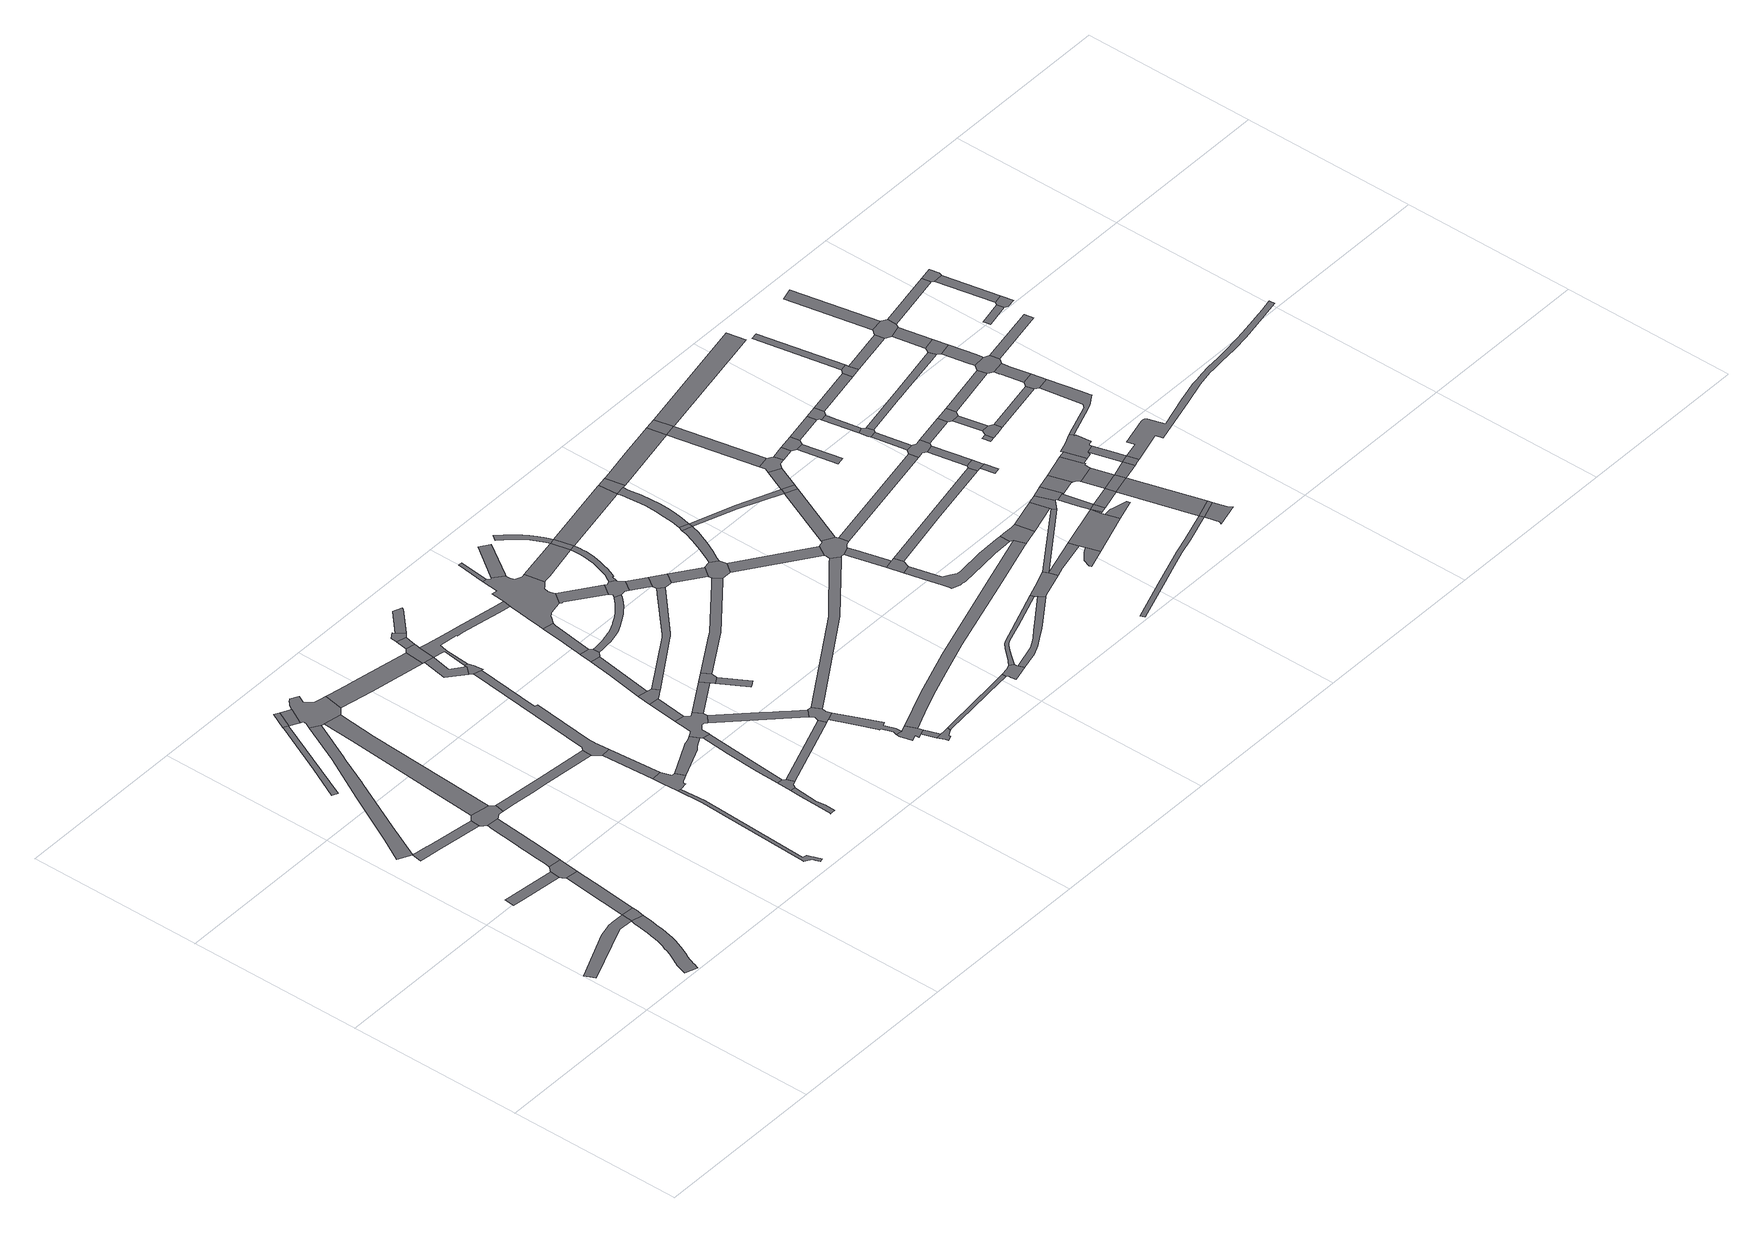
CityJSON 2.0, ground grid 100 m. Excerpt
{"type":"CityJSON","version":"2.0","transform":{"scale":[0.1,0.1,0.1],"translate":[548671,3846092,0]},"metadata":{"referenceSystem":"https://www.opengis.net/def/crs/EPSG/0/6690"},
"CityObjects":{
"road1":{"type":"Road","attributes":{"RoadStructureAttribute.sectionType":"1"},"geometry":[{"type":"MultiSurface","lod":"1","boundaries":[[[0,1,2,3,4,5,6,7,8,9]]]}]},
"road2":{"type":"Road","attributes":{"RoadStructureAttribute.sectionType":"1"},"geometry":[{"type":"MultiSurface","lod":"1","boundaries":[[[8,10,11,12,13,14,15,16,17,18,19,20,21,22,23,24,25,26,27,28,29,30,31,32,33,34,35,36,37,38,39,40,41,42,43,44,45]]]}]},
"road3":{"type":"Road","attributes":{"RoadStructureAttribute.sectionType":"1"},"geometry":[{"type":"MultiSurface","lod":"1","boundaries":[[[46,47,48,49,50,51,52]]]}]},
"road4":{"type":"Road","geometry":[{"type":"MultiSurface","lod":"1","boundaries":[[[9,8,45,53,54]]]}]},
"road5":{"type":"Road","attributes":{"RoadStructureAttribute.sectionType":"1"},"geometry":[{"type":"MultiSurface","lod":"1","boundaries":[[[55,56,57,9,54,58,59,60,61]]]}]},
"road6":{"type":"Road","attributes":{"RoadStructureAttribute.sectionType":"1"},"geometry":[{"type":"MultiSurface","lod":"1","boundaries":[[[62,63,64,65,66,67,68,69,70,71,72]]]}]},
"road7":{"type":"Road","geometry":[{"type":"MultiSurface","lod":"1","boundaries":[[[73,74,75,52,51,76,77,55,61,78]]]}]},
"road8":{"type":"Road","attributes":{"RoadStructureAttribute.sectionType":"1"},"geometry":[{"type":"MultiSurface","lod":"1","boundaries":[[[79,80,81,82,83,84,85,86,73,78,87,88,89]]]}]},
"road9":{"type":"Road","attributes":{"RoadStructureAttribute.sectionType":"1"},"geometry":[{"type":"MultiSurface","lod":"1","boundaries":[[[90,91,92,93,94,66,95,96,97,98,99,100,101]]]}]},
"road10":{"type":"Road","geometry":[{"type":"MultiSurface","lod":"1","boundaries":[[[102,103,104,72,71,105,106,79,89,107,108,109,110,111,112]]]}]},
"road11":{"type":"Road","attributes":{"RoadStructureAttribute.sectionType":"1"},"geometry":[{"type":"MultiSurface","lod":"1","boundaries":[[[113,114,115,116,117,118,119,120,121]]]}]},
"road12":{"type":"Road","attributes":{"RoadStructureAttribute.sectionType":"1"},"geometry":[{"type":"MultiSurface","lod":"1","boundaries":[[[122,123,124,125,102,112,126,127]]]}]},
"road13":{"type":"Road","geometry":[{"type":"MultiSurface","lod":"1","boundaries":[[[128,113,121,129]]]}]},
"road14":{"type":"Road","attributes":{"function":"3","RoadStructureAttribute.sectionType":"7"},"geometry":[{"type":"MultiSurface","lod":"1","boundaries":[[[129,121,130,131]]]}]},
"road15":{"type":"Road","attributes":{"RoadStructureAttribute.sectionType":"1"},"geometry":[{"type":"MultiSurface","lod":"1","boundaries":[[[132,133,134,111,110,135,136,137,138,139]]]}]},
"road16":{"type":"Road","geometry":[{"type":"MultiSurface","lod":"1","boundaries":[[[140,141,142,143,144,145,146,147,131,130,148,149,90,101,150,122,127,151,152,153,154,155,156,157]]]}]},
"road17":{"type":"Road","attributes":{"RoadStructureAttribute.sectionType":"1"},"geometry":[{"type":"MultiSurface","lod":"1","boundaries":[[[158,159,160,161,162,163,164,165,166,167,168,169,170,171,172,173,174]]]}]},
"road18":{"type":"Road","geometry":[{"type":"MultiSurface","lod":"1","boundaries":[[[175,176,177,178,179,180,174,173,181,182,183,184,185,186]]]}]},
"road19":{"type":"Road","geometry":[{"type":"MultiSurface","lod":"1","boundaries":[[[187,188,178,177]]]}]},
"road20":{"type":"Road","attributes":{"RoadStructureAttribute.sectionType":"1"},"geometry":[{"type":"MultiSurface","lod":"1","boundaries":[[[189,190,191,192,193,194,195,196,197,198,199]]]}]},
"road21":{"type":"Road","attributes":{"function":"3","RoadStructureAttribute.sectionType":"1"},"geometry":[{"type":"MultiSurface","lod":"1","boundaries":[[[200,201,202,152,151,203,204,205,206]]]}]},
"road22":{"type":"Road","geometry":[{"type":"MultiSurface","lod":"1","boundaries":[[[207,189,199,208,209,210,211,212,213]]]}]},
"road23":{"type":"Road","attributes":{"RoadStructureAttribute.sectionType":"1"},"geometry":[{"type":"MultiSurface","lod":"1","boundaries":[[[214,215,216,217,186,185,218,219,220,221]]]}]},
"road24":{"type":"Road","attributes":{"RoadStructureAttribute.sectionType":"1"},"geometry":[{"type":"MultiSurface","lod":"1","boundaries":[[[222,223,139,138,188,187,224,225,226,227,228,229,230]]]}]},
"road25":{"type":"Road","attributes":{"RoadStructureAttribute.sectionType":"1"},"geometry":[{"type":"MultiSurface","lod":"1","boundaries":[[[231,232,233,207,213,234,235]]]}]},
"road26":{"type":"Road","attributes":{"RoadStructureAttribute.sectionType":"1"},"geometry":[{"type":"MultiSurface","lod":"1","boundaries":[[[236,237,238,239,240,241,242]]]}]},
"road27":{"type":"Road","geometry":[{"type":"MultiSurface","lod":"1","boundaries":[[[243,239,238,222,230,244,245,246,247,248,249]]]}]},
"road28":{"type":"Road","geometry":[{"type":"MultiSurface","lod":"1","boundaries":[[[250,251,252,206,205,236,242,253,254,255]]]}]},
"road29":{"type":"Road","geometry":[{"type":"MultiSurface","lod":"1","boundaries":[[[256,257,258,259,214,221,231,235,260,261,262,263,264,265,266,267,268,269,270]]]}]},
"road30":{"type":"Road","attributes":{"RoadStructureAttribute.sectionType":"1"},"geometry":[{"type":"MultiSurface","lod":"1","boundaries":[[[271,250,255,272]]]}]},
"road31":{"type":"Road","attributes":{"RoadStructureAttribute.sectionType":"1"},"geometry":[{"type":"MultiSurface","lod":"1","boundaries":[[[273,274,211,210,275]]]}]},
"road32":{"type":"Road","attributes":{"RoadStructureAttribute.sectionType":"1"},"geometry":[{"type":"MultiSurface","lod":"1","boundaries":[[[276,277,278,256,270,279]]]}]},
"road33":{"type":"Road","geometry":[{"type":"MultiSurface","lod":"1","boundaries":[[[280,281,282,271,272,283,284,285,286]]]}]},
"road34":{"type":"Road","geometry":[{"type":"MultiSurface","lod":"1","boundaries":[[[287,276,279,288,289,290,291,292,293]]]}]},
"road35":{"type":"Road","attributes":{"RoadStructureAttribute.sectionType":"1"},"geometry":[{"type":"MultiSurface","lod":"1","boundaries":[[[294,286,285,295,296]]]}]},
"road36":{"type":"Road","attributes":{"RoadStructureAttribute.sectionType":"1"},"geometry":[{"type":"MultiSurface","lod":"1","boundaries":[[[297,298,299,300,266,265,301,302,303]]]}]},
"road37":{"type":"Road","attributes":{"RoadStructureAttribute.sectionType":"1"},"geometry":[{"type":"MultiSurface","lod":"1","boundaries":[[[304,305,287,293,306]]]}]},
"road38":{"type":"Road","attributes":{"RoadStructureAttribute.sectionType":"1"},"geometry":[{"type":"MultiSurface","lod":"1","boundaries":[[[307,268,267,308]]]}]},
"road39":{"type":"Road","attributes":{"RoadStructureAttribute.sectionType":"1"},"geometry":[{"type":"MultiSurface","lod":"1","boundaries":[[[309,310,311,312,313,314,315,316,317,253,242,318,319,320,243,249,321,322,323,324,325,326,327,328,329,330,331]]]}]},
"road40":{"type":"Road","geometry":[{"type":"MultiSurface","lod":"1","boundaries":[[[332,304,306,333,334,335,336,337]]]}]},
"road41":{"type":"Road","geometry":[{"type":"MultiSurface","lod":"1","boundaries":[[[303,302,301,338,339,274,273,275,340,341,342,343,344]]]}]},
"road42":{"type":"Road","attributes":{"RoadStructureAttribute.sectionType":"1"},"geometry":[{"type":"MultiSurface","lod":"1","boundaries":[[[345,346,347,348,341,340,349,350,351,352,353,354,355,356]]]}]},
"road43":{"type":"Road","geometry":[{"type":"MultiSurface","lod":"1","boundaries":[[[357,307,308,358,359,360]]]}]},
"road44":{"type":"Road","geometry":[{"type":"MultiSurface","lod":"1","boundaries":[[[361,356,355,362,363,364,365,366,367,368,369,370,371]]]}]},
"road45":{"type":"Road","attributes":{"RoadStructureAttribute.sectionType":"1"},"geometry":[{"type":"MultiSurface","lod":"1","boundaries":[[[372,373,374,375,332,337,376,377,378,379]]]}]},
"road46":{"type":"Road","geometry":[{"type":"MultiSurface","lod":"1","boundaries":[[[380,381,382,359,358]]]}]},
"road47":{"type":"Road","attributes":{"RoadStructureAttribute.sectionType":"1"},"geometry":[{"type":"MultiSurface","lod":"1","boundaries":[[[383,370,369,384,385]]]}]},
"road48":{"type":"Road","geometry":[{"type":"MultiSurface","lod":"1","boundaries":[[[386,387,385,384,388,389,390,391,392,393]]]}]},
"road49":{"type":"Road","attributes":{"RoadStructureAttribute.sectionType":"1"},"geometry":[{"type":"MultiSurface","lod":"1","boundaries":[[[394,395,396,397,398,291,290,399,400,401,402,403,404,405]]]}]},
"road50":{"type":"Road","attributes":{"RoadStructureAttribute.sectionType":"1"},"geometry":[{"type":"MultiSurface","lod":"1","boundaries":[[[406,407,408,409,410,411,412,413,414,415,416,417,418,419,420,421,422,423,424,425,426,427,428,429,430,431,335,334,432,433,434,435,436,437,438,439,440,441,442,443,444,445,446,447,448,449,450,451,452,453,454,455,456,457]]]}]},
"road51":{"type":"Road","geometry":[{"type":"MultiSurface","lod":"1","boundaries":[[[458,459,460,461,462,463,464,465,466,467,468,469,331,330,470,471,472,372,379,473,474,475,476,477,478,479,480,481,482,483,484,485,486,487,488,489,490,491,492,493,494,495,496,497,498,499,500,501]]]}]},
"road52":{"type":"Road","attributes":{"RoadStructureAttribute.sectionType":"1"},"geometry":[{"type":"MultiSurface","lod":"1","boundaries":[[[502,464,463,503]]]}]},
"road53":{"type":"Road","attributes":{"RoadStructureAttribute.sectionType":"1"},"geometry":[{"type":"MultiSurface","lod":"1","boundaries":[[[504,505,506,507,386,393,508,509,510,511,512]]]}]},
"road54":{"type":"Road","attributes":{"RoadStructureAttribute.sectionType":"1"},"geometry":[{"type":"MultiSurface","lod":"1","boundaries":[[[513,480,479,514,515,516,517,518]]]}]},
"road55":{"type":"Road","attributes":{"RoadStructureAttribute.sectionType":"1"},"geometry":[{"type":"MultiSurface","lod":"1","boundaries":[[[519,520,521,522,357,360,523,524,525,526]]]}]},
"road56":{"type":"Road","attributes":{"RoadStructureAttribute.sectionType":"1"},"geometry":[{"type":"MultiSurface","lod":"1","boundaries":[[[527,528,501,500,529,530]]]}]},
"road57":{"type":"Road","geometry":[{"type":"MultiSurface","lod":"1","boundaries":[[[531,532,533,518,517,534,535,406,457,536,537,538,539,540,541,542,543]]]}]},
"road58":{"type":"Road","attributes":{"RoadStructureAttribute.sectionType":"1"},"geometry":[{"type":"MultiSurface","lod":"1","boundaries":[[[544,545,490,489,546,547,548,549]]]}]},
"road59":{"type":"Road","attributes":{"RoadStructureAttribute.sectionType":"1"},"geometry":[{"type":"MultiSurface","lod":"1","boundaries":[[[539,538,550,551]]]}]},
"road60":{"type":"Road","attributes":{"RoadStructureAttribute.sectionType":"1"},"geometry":[{"type":"MultiSurface","lod":"1","boundaries":[[[552,553,554,344,343,555,556,557,558]]]}]},
"road61":{"type":"Road","attributes":{"RoadStructureAttribute.sectionType":"1"},"geometry":[{"type":"MultiSurface","lod":"1","boundaries":[[[559,560,561,562,563,564,565,566,567,568,569,570,571,572,549,573,574,575,576,577,578,579,580,581,543,542]]]}]},
"road62":{"type":"Road","geometry":[{"type":"MultiSurface","lod":"1","boundaries":[[[551,550,394,405,582,583,584,585]]]}]},
"road63":{"type":"Road","attributes":{"RoadStructureAttribute.sectionType":"1"},"geometry":[{"type":"MultiSurface","lod":"1","boundaries":[[[586,587,588,589,590,591,592,593,594,595,596,597,598,599,600,601,602,603,604,544,605]]]}]},
"road64":{"type":"Road","geometry":[{"type":"MultiSurface","lod":"1","boundaries":[[[606,607,504,512,608,609,610,611,612,613,614,615,616]]]}]},
"road65":{"type":"Road","geometry":[{"type":"MultiSurface","lod":"1","boundaries":[[[605,544,549,572,617]]]}]},
"road66":{"type":"Road","attributes":{"RoadStructureAttribute.sectionType":"1"},"geometry":[{"type":"MultiSurface","lod":"1","boundaries":[[[585,584,618,619]]]}]},
"road67":{"type":"Road","geometry":[{"type":"MultiSurface","lod":"1","boundaries":[[[620,621,622,619,618,519,526,623,624,625,626,627,628,629]]]}]},
"road68":{"type":"Road","attributes":{"RoadStructureAttribute.sectionType":"1"},"geometry":[{"type":"MultiSurface","lod":"1","boundaries":[[[630,631,632,633,634,361,371,635,636,637,638,639,640,641,642,643,644,645]]]}]},
"road69":{"type":"Road","attributes":{"RoadStructureAttribute.sectionType":"1"},"geometry":[{"type":"MultiSurface","lod":"1","boundaries":[[[646,647,617,572,648,649,650]]]}]},
"road70":{"type":"Road","attributes":{"RoadStructureAttribute.sectionType":"1"},"geometry":[{"type":"MultiSurface","lod":"1","boundaries":[[[651,652,653,654,655,620,629,656,657,658,659,660,661,662,663]]]}]},
"road71":{"type":"Road","attributes":{"RoadStructureAttribute.sectionType":"1"},"geometry":[{"type":"MultiSurface","lod":"1","boundaries":[[[664,665,666,667,668,669,670,671,606,616,672,673,674,675,676,677,678]]]}]},
"road72":{"type":"Road","attributes":{"RoadStructureAttribute.sectionType":"1"},"geometry":[{"type":"MultiSurface","lod":"1","boundaries":[[[679,680,681,682,683,684,614,613,685,686,687,688,689,690,691]]]}]},
"road73":{"type":"Road","attributes":{"RoadStructureAttribute.sectionType":"1"},"geometry":[{"type":"MultiSurface","lod":"1","boundaries":[[[626,625,692,693]]]}]},
"road74":{"type":"Road","geometry":[{"type":"MultiSurface","lod":"1","boundaries":[[[694,651,663,695,696]]]}]},
"road75":{"type":"Road","attributes":{"RoadStructureAttribute.sectionType":"1"},"geometry":[{"type":"MultiSurface","lod":"1","boundaries":[[[697,698,699,700,701,702,703,704,705,650,706,707,708,709,710,711,712,694,696]]]}]},
"road76":{"type":"Road","geometry":[{"type":"MultiSurface","lod":"1","boundaries":[[[713,714,715,716,717,718]]]}]},
"road77":{"type":"Road","attributes":{"RoadStructureAttribute.sectionType":"1"},"geometry":[{"type":"MultiSurface","lod":"1","boundaries":[[[719,720,721,722,723,715,714]]]}]},
"road78":{"type":"Road","geometry":[{"type":"MultiSurface","lod":"1","boundaries":[[[724,725,726,727,693,692,728,729,552,558,730,731,722,721,732,733,734,735,736,737,738]]]}]},
"road79":{"type":"Road","geometry":[{"type":"MultiSurface","lod":"1","boundaries":[[[739,646,650,705,740]]]}]},
"road80":{"type":"Road","attributes":{"RoadStructureAttribute.sectionType":"1"},"geometry":[{"type":"MultiSurface","lod":"1","boundaries":[[[741,695,663,742,743,744]]]}]},
"road81":{"type":"Road","geometry":[{"type":"MultiSurface","lod":"1","boundaries":[[[745,746,664,678,679,691,747,748,749]]]}]},
"road82":{"type":"Road","attributes":{"RoadStructureAttribute.sectionType":"1"},"geometry":[{"type":"MultiSurface","lod":"1","boundaries":[[[750,751,752,753,754,755,756,717,716,757,758,759,760,761,762,763,764,765,766,767,768,769]]]}]},
"road83":{"type":"Road","attributes":{"RoadStructureAttribute.sectionType":"1"},"geometry":[{"type":"MultiSurface","lod":"1","boundaries":[[[743,770,724,738,771,772]]]}]},
"road84":{"type":"Road","attributes":{"RoadStructureAttribute.sectionType":"1"},"geometry":[{"type":"MultiSurface","lod":"1","boundaries":[[[773,774,775,776,739,740,777]]]}]},
"road85":{"type":"Road","geometry":[{"type":"MultiSurface","lod":"1","boundaries":[[[744,743,772,778]]]}]},
"road86":{"type":"Road","attributes":{"RoadStructureAttribute.sectionType":"1"},"geometry":[{"type":"MultiSurface","lod":"1","boundaries":[[[779,780,749,748,781,782]]]}]},
"road87":{"type":"Road","attributes":{"RoadStructureAttribute.sectionType":"1"},"geometry":[{"type":"MultiSurface","lod":"1","boundaries":[[[783,784,744,778,785]]]}]},
"road88":{"type":"Road","attributes":{"RoadStructureAttribute.sectionType":"1"},"geometry":[{"type":"MultiSurface","lod":"1","boundaries":[[[786,713,718,787,788]]]}]},
"road89":{"type":"Road","geometry":[{"type":"MultiSurface","lod":"1","boundaries":[[[789,790,791,792,793,794,795]]]}]},
"road90":{"type":"Road","attributes":{"RoadStructureAttribute.sectionType":"1"},"geometry":[{"type":"MultiSurface","lod":"1","boundaries":[[[796,736,735,797]]]}]},
"road91":{"type":"Road","geometry":[{"type":"MultiSurface","lod":"1","boundaries":[[[798,799,769,768,800,630,645,801,802]]]}]},
"road92":{"type":"Road","attributes":{"RoadStructureAttribute.sectionType":"1"},"geometry":[{"type":"MultiSurface","lod":"1","boundaries":[[[803,745,749,804,805]]]}]},
"road93":{"type":"Road","geometry":[{"type":"MultiSurface","lod":"1","boundaries":[[[806,807,808,783,785,809,810,811]]]}]},
"road94":{"type":"Road","attributes":{"RoadStructureAttribute.sectionType":"1"},"geometry":[{"type":"MultiSurface","lod":"1","boundaries":[[[812,777,807,806]]]}]},
"road95":{"type":"Road","attributes":{"RoadStructureAttribute.sectionType":"1"},"geometry":[{"type":"MultiSurface","lod":"1","boundaries":[[[813,814,815,816,817,818,819,820,821,822,823,824]]]}]},
"road96":{"type":"Road","geometry":[{"type":"MultiSurface","lod":"1","boundaries":[[[825,773,777,812]]]}]},
"road97":{"type":"Road","attributes":{"RoadStructureAttribute.sectionType":"1"},"geometry":[{"type":"MultiSurface","lod":"1","boundaries":[[[826,811,810,827]]]}]},
"road98":{"type":"Road","attributes":{"RoadStructureAttribute.sectionType":"1"},"geometry":[{"type":"MultiSurface","lod":"1","boundaries":[[[828,829,802,801,830]]]}]},
"road99":{"type":"Road","geometry":[{"type":"MultiSurface","lod":"1","boundaries":[[[831,780,779,782,789,795,832,833,834]]]}]},
"road100":{"type":"Road","geometry":[{"type":"MultiSurface","lod":"1","boundaries":[[[835,836,837,838]]]}]},
"road101":{"type":"Road","geometry":[{"type":"MultiSurface","lod":"1","boundaries":[[[839,826,827,838,837,840]]]}]},
"road102":{"type":"Road","attributes":{"RoadStructureAttribute.sectionType":"1"},"geometry":[{"type":"MultiSurface","lod":"1","boundaries":[[[841,828,830,803,805,842]]]}]},
"road103":{"type":"Road","attributes":{"RoadStructureAttribute.sectionType":"1"},"geometry":[{"type":"MultiSurface","lod":"1","boundaries":[[[831,834,843]]]}]},
"road104":{"type":"Road","geometry":[{"type":"MultiSurface","lod":"1","boundaries":[[[844,831,843,845]]]}]},
"road105":{"type":"Road","attributes":{"RoadStructureAttribute.sectionType":"1"},"geometry":[{"type":"MultiSurface","lod":"1","boundaries":[[[846,847,848,849,831,844]]]}]},
"road106":{"type":"Road","attributes":{"RoadStructureAttribute.sectionType":"1"},"geometry":[{"type":"MultiSurface","lod":"1","boundaries":[[[850,839,840,851]]]}]},
"road107":{"type":"Road","geometry":[{"type":"MultiSurface","lod":"1","boundaries":[[[852,841,842,853,848,847,854]]]}]},
"road108":{"type":"Road","geometry":[{"type":"MultiSurface","lod":"1","boundaries":[[[855,856,857,858,833,832]]]}]},
"road109":{"type":"Road","geometry":[{"type":"MultiSurface","lod":"1","boundaries":[[[859,860,861,786,788,862,863]]]}]},
"road110":{"type":"Road","geometry":[{"type":"MultiSurface","lod":"1","boundaries":[[[864,865,866,867,863,862]]]}]},
"road111":{"type":"Road","attributes":{"RoadStructureAttribute.sectionType":"1"},"geometry":[{"type":"MultiSurface","lod":"1","boundaries":[[[868,869,870,871]]]}]},
"road112":{"type":"Road","geometry":[{"type":"MultiSurface","lod":"1","boundaries":[[[872,871,870,796,797,873,874,875,876,877]]]}]},
"road113":{"type":"Road","attributes":{"RoadStructureAttribute.sectionType":"1"},"geometry":[{"type":"MultiSurface","lod":"1","boundaries":[[[878,844,845,879]]]}]},
"road114":{"type":"Road","attributes":{"RoadStructureAttribute.sectionType":"1"},"geometry":[{"type":"MultiSurface","lod":"1","boundaries":[[[880,852,854,881]]]}]},
"road115":{"type":"Road","attributes":{"RoadStructureAttribute.sectionType":"1"},"geometry":[{"type":"MultiSurface","lod":"1","boundaries":[[[875,874,861,860]]]}]},
"road116":{"type":"Road","geometry":[{"type":"MultiSurface","lod":"1","boundaries":[[[882,883,884,885,886,869,868,887,888,889]]]}]},
"road117":{"type":"Road","attributes":{"RoadStructureAttribute.sectionType":"1"},"geometry":[{"type":"MultiSurface","lod":"1","boundaries":[[[890,891,885,884]]]}]},
"road118":{"type":"Road","geometry":[{"type":"MultiSurface","lod":"1","boundaries":[[[892,850,851,893,891,890,894]]]}]},
"road119":{"type":"Road","attributes":{"RoadStructureAttribute.sectionType":"1"},"geometry":[{"type":"MultiSurface","lod":"1","boundaries":[[[895,825,812,896,897]]]}]},
"road120":{"type":"Road","geometry":[{"type":"MultiSurface","lod":"1","boundaries":[[[898,813,824,899]]]}]},
"road121":{"type":"Road","attributes":{"RoadStructureAttribute.sectionType":"7"},"geometry":[{"type":"MultiSurface","lod":"1","boundaries":[[[900,899,824,901,902,903,904,905]]]}]},
"road122":{"type":"Road","attributes":{"RoadStructureAttribute.sectionType":"7"},"geometry":[{"type":"MultiSurface","lod":"1","boundaries":[[[906,879,813,898]]]}]},
"road123":{"type":"Road","geometry":[{"type":"MultiSurface","lod":"1","boundaries":[[[907,880,881,908,909,910,911,912,913,914,915,916,917,918]]]}]},
"road124":{"type":"Road","geometry":[{"type":"MultiSurface","lod":"1","boundaries":[[[919,878,879,906]]]}]},
"road125":{"type":"Road","attributes":{"RoadStructureAttribute.sectionType":"7"},"geometry":[{"type":"MultiSurface","lod":"1","boundaries":[[[915,914,878,919]]]}]},
"road126":{"type":"Road","attributes":{"RoadStructureAttribute.sectionType":"1"},"geometry":[{"type":"MultiSurface","lod":"1","boundaries":[[[920,877,876,921]]]}]},
"road127":{"type":"Road","geometry":[{"type":"MultiSurface","lod":"1","boundaries":[[[922,923,924,925]]]}]},
"road128":{"type":"Road","attributes":{"RoadStructureAttribute.sectionType":"1"},"geometry":[{"type":"MultiSurface","lod":"1","boundaries":[[[926,907,918,927]]]}]},
"road129":{"type":"Road","attributes":{"RoadStructureAttribute.sectionType":"1"},"geometry":[{"type":"MultiSurface","lod":"1","boundaries":[[[928,892,894,929]]]}]},
"road130":{"type":"Road","attributes":{"RoadStructureAttribute.sectionType":"1"},"geometry":[{"type":"MultiSurface","lod":"1","boundaries":[[[930,919,906,931]]]}]},
"road131":{"type":"Road","geometry":[{"type":"MultiSurface","lod":"1","boundaries":[[[932,933,934,922,925,935,936,937]]]}]},
"road132":{"type":"Road","attributes":{"RoadStructureAttribute.sectionType":"1"},"geometry":[{"type":"MultiSurface","lod":"1","boundaries":[[[938,939,933,932]]]}]},
"road133":{"type":"Road","geometry":[{"type":"MultiSurface","lod":"1","boundaries":[[[940,920,921,939,938,941]]]}]},
"road134":{"type":"Road","geometry":[{"type":"MultiSurface","lod":"1","boundaries":[[[942,943,944,926,927,945,946,947,948,949,950,951,952,953]]]}]},
"road135":{"type":"Road","geometry":[{"type":"MultiSurface","lod":"1","boundaries":[[[954,930,931,955,956]]]}]},
"road136":{"type":"Road","attributes":{"RoadStructureAttribute.sectionType":"1"},"geometry":[{"type":"MultiSurface","lod":"1","boundaries":[[[957,947,946,958,930,954]]]}]},
"road137":{"type":"Road","attributes":{"RoadStructureAttribute.sectionType":"1"},"geometry":[{"type":"MultiSurface","lod":"1","boundaries":[[[959,960,961,889,888,962,963,964,965,966]]]}]},
"road138":{"type":"Road","geometry":[{"type":"MultiSurface","lod":"1","boundaries":[[[967,968,928,929,969,970]]]}]},
"road139":{"type":"Road","attributes":{"RoadStructureAttribute.sectionType":"1"},"geometry":[{"type":"MultiSurface","lod":"1","boundaries":[[[971,972,973,974,968,967]]]}]},
"road140":{"type":"Road","attributes":{"RoadStructureAttribute.sectionType":"1"},"geometry":[{"type":"MultiSurface","lod":"1","boundaries":[[[975,937,936,976]]]}]},
"road141":{"type":"Road","attributes":{"RoadStructureAttribute.sectionType":"1"},"geometry":[{"type":"MultiSurface","lod":"1","boundaries":[[[977,940,941,978]]]}]},
"road142":{"type":"Road","attributes":{"RoadStructureAttribute.sectionType":"1"},"geometry":[{"type":"MultiSurface","lod":"1","boundaries":[[[979,980,981,982,983,984,985,986,987,988,989,990,991,992,993,942,953]]]}]},
"road143":{"type":"Road","attributes":{"RoadStructureAttribute.sectionType":"1"},"geometry":[{"type":"MultiSurface","lod":"1","boundaries":[[[994,970,969,995]]]}]},
"road144":{"type":"Road","geometry":[{"type":"MultiSurface","lod":"1","boundaries":[[[996,997,975,976,988,987]]]}]},
"road145":{"type":"Road","attributes":{"RoadStructureAttribute.sectionType":"1"},"geometry":[{"type":"MultiSurface","lod":"1","boundaries":[[[998,999,1000,1001,1002,1003,997,996]]]}]},
"road146":{"type":"Road","geometry":[{"type":"MultiSurface","lod":"1","boundaries":[[[1004,1005,977,978,1001,1000,1006,1007,1008,1009]]]}]},
"road147":{"type":"Road","attributes":{"RoadStructureAttribute.sectionType":"1"},"geometry":[{"type":"MultiSurface","lod":"1","boundaries":[[[1010,1011,1012,1013,1005,1004]]]}]},
"road148":{"type":"Road","geometry":[{"type":"MultiSurface","lod":"1","boundaries":[[[1014,1015,959,966,1012,1011]]]}]},
"road149":{"type":"Road","attributes":{"RoadStructureAttribute.sectionType":"1"},"geometry":[{"type":"MultiSurface","lod":"1","boundaries":[[[1016,1017,1015,1014]]]}]},
"road150":{"type":"Road","geometry":[{"type":"MultiSurface","lod":"1","boundaries":[[[1018,1019,1020,1021,1022,1023,994,995,1017,1016,1024,1025]]]}]},
"road151":{"type":"Road","attributes":{"RoadStructureAttribute.sectionType":"1"},"geometry":[{"type":"MultiSurface","lod":"1","boundaries":[[[1026,1027,1021,1020]]]}]},
"road152":{"type":"Road","attributes":{"RoadStructureAttribute.sectionType":"1"},"geometry":[{"type":"MultiSurface","lod":"1","boundaries":[[[1028,1009,1008,1029]]]}]},
"road153":{"type":"Road","attributes":{"RoadStructureAttribute.sectionType":"1"},"geometry":[{"type":"MultiSurface","lod":"1","boundaries":[[[1030,1031,1032,1033,1034,1035,1036,1037,1038,1039,1040,1041,1042,1043,1044,1045,1046,1047,1048,1049,954,956,1050,1051,1052,1053,1054,1055,1056,1057,1058,1059,1060]]]}]},
"road154":{"type":"Road","attributes":{"RoadStructureAttribute.sectionType":"1"},"geometry":[{"type":"MultiSurface","lod":"1","boundaries":[[[1061,1025,1024,1062]]]}]},
"road155":{"type":"Road","geometry":[{"type":"MultiSurface","lod":"1","boundaries":[[[1063,1064,1065,1066,1067]]]}]},
"road156":{"type":"Road","geometry":[{"type":"MultiSurface","lod":"1","boundaries":[[[1068,1069,1063,1067,1070,1071]]]}]},
"road157":{"type":"Road","attributes":{"RoadStructureAttribute.sectionType":"1"},"geometry":[{"type":"MultiSurface","lod":"1","boundaries":[[[1072,1073,1069,1068]]]}]},
"road158":{"type":"Road","geometry":[{"type":"MultiSurface","lod":"1","boundaries":[[[1074,1061,1062,1073,1072,1075]]]}]}
},
"vertices":[
[404,544,0],[376,544,0],[354,539,0],[331,533,0],[301,526,0],[8,398,0],[33,340,0],[387,484,0],[471,480,0],[478,545,0],
[468,459,0],[461,415,0],[458,389,0],[453,364,0],[447,336,0],[440,305,0],[435,282,0],[429,264,0],[422,245,0],[414,224,0],[408,206,0],[399,186,0],[393,172,0],[386,159,0],[376,139,0],[367,123,0],[364,115,0],[357,99,0],[350,81,0],[338,47,0],[333,35,0],[404,10,0],[415,41,0],[418,52,0],[421,60,0],[428,79,0],[437,99,0],[450,124,0],[464,154,0],[483,199,0],[492,225,0],[501,249,0],[519,325,0],[527,370,0],[534,413,0],[542,464,0],
[361,1032,0],[238,1046,0],[206,1050,0],[200,992,0],[265,985,0],[502,959,0],[506,1015,0],
[549,515,0],[551,537,0],
[521,926,0],[501,747,0],[485,599,0],[558,599,0],[569,693,0],[574,744,0],[593,920,0],
[513,1561,0],[410,1575,0],[278,1594,0],[278,1597,0],[181,1610,0],[173,1552,0],[222,1545,0],[291,1536,0],[434,1516,0],[555,1500,0],[561,1555,0],
[534,1045,0],[530,1041,0],[516,1026,0],[509,946,0],[518,931,0],[607,1037,0],
[582,1472,0],[578,1439,0],[569,1359,0],[557,1256,0],[553,1222,0],[552,1209,0],[546,1152,0],[537,1072,0],[620,1154,0],[637,1313,0],[654,1466,0],
[601,2602,0],[489,2365,0],[341,2091,0],[184,1787,0],[109,1649,0],[285,1822,0],[439,2134,0],[444,2143,0],[525,2311,0],[540,2340,0],[647,2559,0],[652,2569,0],
[592,1582,0],[587,1578,0],[574,1566,0],[569,1486,0],[578,1477,0],[658,1469,0],[666,1474,0],[682,1484,0],[713,1481,0],[723,1536,0],[698,1561,0],
[522,2702,0],[517,2690,0],[459,2567,0],[373,2388,0],[302,2245,0],[277,2195,0],[310,2180,0],[547,2685,0],[549,2687,0],
[670,2565,0],[655,2379,0],[636,2137,0],[615,1867,0],[748,2321,0],[772,2547,0],
[568,2798,0],[597,2783,0],
[601,2659,0],[652,2755,0],
[1017,1505,0],[911,1516,0],[801,1528,0],[794,1473,0],[908,1461,0],[1017,1450,0],[1307,1420,0],[1309,1475,0],
[708,2812,0],[701,2808,0],[694,2803,0],[685,2795,0],[671,2781,0],[662,2768,0],[659,2764,0],[656,2759,0],[617,2651,0],[618,2635,0],[665,2566,0],[814,2580,0],[834,2690,0],[797,2696,0],[768,2702,0],[732,2742,0],[728,2746,0],[752,2788,0],
[1374,777,0],[1366,599,0],[1364,556,0],[1345,127,0],[1345,124,0],[1383,101,0],[1388,84,0],[1396,59,0],[1406,63,0],[1416,67,0],[1400,107,0],[1399,111,0],[1390,141,0],[1365,146,0],[1394,781,0],[1385,926,0],[1368,926,0],
[1440,1023,0],[1436,1032,0],[1419,1080,0],[1359,1076,0],[1363,1009,0],[1367,937,0],[1430,932,0],[1430,947,0],[1439,954,0],[1462,964,0],[1481,972,0],[1459,1022,0],
[1397,1381,0],[1342,1377,0],
[1715,509,0],[1711,444,0],[1709,364,0],[1705,251,0],[1704,249,0],[1706,250,0],[1720,250,0],[1736,251,0],[1736,312,0],[1731,363,0],[1744,506,0],
[1005,2656,0],[956,2666,0],[856,2685,0],[889,2565,0],[1006,2542,0],[1321,2485,0],[1331,2597,0],
[1718,594,0],[1753,522,0],[1756,528,0],[1781,537,0],[1766,578,0],[1758,585,0],[1750,592,0],
[1718,1147,0],[1690,1134,0],[1665,1126,0],[1644,1116,0],[1633,1038,0],[1663,1051,0],[1683,1067,0],[1741,1099,0],
[1418,2247,0],[1324,1492,0],[1394,1420,0],[1390,1466,0],[1390,1469,0],[1389,1502,0],[1434,1861,0],[1416,1863,0],[1462,2233,0],
[1753,1086,0],[1736,918,0],[1723,725,0],[1769,808,0],[1792,1079,0],
[1332,2483,0],[1307,2340,0],[1400,2263,0],[1437,2306,0],[1428,2313,0],[1368,2362,0],[1389,2473,0],
[1439,2319,0],[1472,2232,0],[1470,2261,0],[1469,2269,0],[1467,2282,0],[1461,2308,0],[1458,2317,0],
[1355,2618,0],[1339,2605,0],[1336,2602,0],[1401,2572,0],[1405,2590,0],[1409,2607,0],
[1761,1268,0],[1757,1231,0],[1753,1191,0],[1750,1163,0],[1793,1087,0],[1796,1123,0],[1797,1132,0],[1824,1154,0],[1843,1153,0],[1854,1141,0],[1893,1178,0],[1894,1204,0],[1866,1250,0],[1841,1235,0],[1815,1262,0],
[1366,2685,0],[1422,2671,0],
[2219,709,0],[2206,742,0],[2222,700,0],
[1782,1446,0],[1772,1362,0],[1770,1344,0],[1838,1439,0],
[1404,2745,0],[1369,2723,0],[1367,2688,0],[1424,2674,0],[1435,2683,0],[1448,2695,0],[1412,2733,0],
[1792,1526,0],[1851,1447,0],[1887,1470,0],[1898,1477,0],[1876,1510,0],[1859,1513,0],[1848,1515,0],
[1529,2846,0],[1574,2815,0],[1579,2828,0],
[2156,910,0],[2139,928,0],[2094,973,0],[2071,997,0],[2196,792,0],[2198,794,0],[2235,830,0],
[1846,1866,0],[1826,1730,0],[1902,1858,0],
[2061,1369,0],[2089,1323,0],
[1900,2484,0],[1857,2492,0],[1639,2530,0],[1602,2536,0],[1573,2541,0],[1488,2555,0],[1487,2556,0],[1482,2557,0],[1444,2564,0],[1428,2467,0],[1445,2464,0],[1459,2462,0],[1470,2460,0],[1476,2492,0],[1479,2506,0],[1565,2496,0],[1589,2493,0],[1589,2488,0],[1629,2484,0],[1768,2459,0],[1848,2445,0],[1920,2433,0],[1929,2479,0],
[1858,1944,0],[1925,1881,0],[1926,1881,0],[1927,1919,0],[1926,1920,0],[1913,1936,0],
[2212,775,0],[2214,770,0],[2243,708,0],[2291,728,0],[2280,754,0],[2285,780,0],[2260,830,0],
[2397,415,0],[2375,475,0],[2395,485,0],[2342,609,0],[2286,600,0],[2291,589,0],[2337,475,0],[2340,468,0],[2349,464,0],[2369,405,0],[2365,385,0],[2400,378,0],
[2121,1406,0],[2103,1300,0],[2142,1324,0],[2149,1360,0],
[2440,394,0],[2362,372,0],[2361,367,0],[2360,362,0],[2380,294,0],[2418,311,0],[2418,309,0],[2416,284,0],[2441,294,0],[2474,306,0],[2465,332,0],
[1892,2201,0],[1875,2063,0],[1863,1978,0],[1859,1955,0],[1950,2174,0],[1952,2183,0],[1953,2189,0],[1954,2192,0],
[2195,1151,0],[2214,1162,0],[2233,1174,0],
[2499,232,0],[2469,217,0],[2504,220,0],
[2559,223,0],[2519,218,0],[2485,175,0],[2491,159,0],[2519,170,0],[2519,176,0],[2519,183,0],[2554,203,0],
[2472,1972,0],[2445,1946,0],[2224,1732,0],[2217,1726,0],[2207,1719,0],[2228,1687,0],[2236,1692,0],[2243,1697,0],[2250,1702,0],[2255,1706,0],[2480,1920,0],[2505,1944,0],
[2290,2086,0],[2288,2084,0],[2276,2072,0],[2271,2067,0],[2262,2057,0],[2260,2055,0],[2254,2050,0],[2236,2035,0],[2208,2013,0],[2181,1994,0],[2158,1981,0],[2141,1972,0],[2132,1967,0],[2127,1964,0],[2109,1955,0],[2087,1946,0],[2071,1941,0],[2066,1940,0],[2047,1935,0],[2044,1935,0],[2027,1931,0],[2026,1931,0],[2024,1930,0],[1998,1925,0],[1975,1921,0],[1950,1919,0],[1961,1883,0],[1991,1886,0],[2027,1890,0],[2031,1891,0],[2034,1892,0],[2039,1893,0],[2068,1899,0],[2071,1900,0],[2107,1912,0],[2127,1920,0],[2141,1926,0],[2147,1930,0],[2183,1950,0],[2223,1975,0],[2248,1994,0],[2255,1999,0],[2272,2013,0],[2277,2017,0],[2279,2020,0],[2290,2030,0],[2291,2032,0],[2295,2035,0],[2297,2038,0],[2303,2045,0],[2316,2059,0],[2329,2074,0],
[2023,2636,0],[2020,2634,0],[2015,2634,0],[2012,2638,0],[2005,2646,0],[2004,2650,0],[1980,2649,0],[1968,2554,0],[1937,2557,0],[1932,2495,0],[1931,2493,0],[1930,2479,0],[1918,2416,0],[1899,2259,0],[1895,2227,0],[1977,2219,0],[1991,2236,0],[1998,2240,0],[2005,2245,0],[2012,2247,0],[2081,2263,0],[2086,2263,0],[2133,2327,0],[2126,2347,0],[2124,2357,0],[2123,2365,0],[2124,2372,0],[2125,2378,0],[2126,2382,0],[2130,2391,0],[2138,2397,0],[2169,2420,0],[2147,2531,0],[2137,2529,0],[2135,2529,0],[2129,2528,0],[2089,2544,0],[2087,2550,0],[2086,2552,0],[2083,2562,0],[2082,2579,0],[2081,2591,0],[2084,2594,0],[2027,2638,0],
[2003,2822,0],[2022,2820,0],
[3036,273,0],[2988,268,0],[2730,241,0],[2647,232,0],[2569,206,0],[2674,216,0],[2730,221,0],[2897,237,0],[3036,250,0],
[2147,2317,0],[2100,2256,0],[2103,2255,0],[2108,2254,0],[2291,2125,0],[2333,2185,0],
[2703,1816,0],[2668,1789,0],[2383,1567,0],[2358,1552,0],[2386,1506,0],[2412,1521,0],[2715,1759,0],[2734,1774,0],
[2167,2836,0],[2039,2654,0],[2089,2603,0],[2222,2798,0],
[2363,2180,0],[2351,2176,0],[2347,2175,0],[2294,2119,0],[2301,2103,0],[2353,2077,0],[2357,2078,0],[2377,2064,0],[2417,2123,0],[2408,2136,0],[2394,2154,0],[2396,2162,0],[2366,2181,0],
[2407,2581,0],[2404,2581,0],[2183,2424,0],[2215,2429,0],[2430,2476,0],[2433,2476,0],
[2471,1999,0],[2512,2057,0],
[3178,1471,0],[3155,1453,0],[2838,1197,0],[2364,831,0],[2874,1156,0],[3201,1418,0],[3221,1434,0],
[2405,2193,0],[2412,2191,0],[2424,2220,0],[2438,2252,0],[2446,2279,0],[2455,2310,0],[2465,2356,0],[2467,2369,0],[2468,2389,0],[2470,2410,0],[2469,2433,0],[2469,2448,0],[2468,2460,0],[2466,2480,0],[2435,2455,0],[2435,2430,0],[2435,2398,0],[2431,2361,0],[2424,2325,0],[2416,2292,0],[2404,2257,0],[2391,2224,0],[2382,2209,0],
[2531,1943,0],[2542,1943,0],[2549,1943,0],[2590,2002,0],
[2432,2614,0],[2422,2636,0],[2408,2666,0],[2388,2699,0],[2369,2728,0],[2345,2760,0],[2326,2784,0],[2313,2797,0],[2301,2809,0],[2279,2833,0],[2256,2804,0],[2276,2785,0],[2286,2774,0],[2301,2757,0],[2329,2726,0],[2351,2698,0],[2366,2674,0],[2387,2632,0],[2400,2602,0],[2440,2590,0],
[3108,294,0],[3078,281,0],[3046,245,0],[3046,238,0],[3044,228,0],[3052,199,0],[3066,203,0],[3144,224,0],[3136,256,0],[3131,264,0],[3131,279,0],
[2441,2588,0],
[2702,1839,0],[2744,1893,0],
[2786,1902,0],[2767,1898,0],[2752,1895,0],[2757,1774,0],[2786,1774,0],[2792,1773,0],[2834,1831,0],[2833,1838,0],[2831,1846,0],[2824,1871,0],
[3847,871,0],[3837,868,0],[3512,767,0],[2967,594,0],[2679,490,0],[2527,360,0],[2577,380,0],[2626,401,0],[2736,444,0],[2870,492,0],[3083,565,0],[3524,701,0],[3579,719,0],[3857,806,0],[3864,808,0],[3867,809,0],
[2893,2679,0],[2883,2677,0],[2466,2482,0],[2887,2565,0],[2899,2568,0],
[2886,2151,0],[2878,2122,0],[2861,2069,0],[2831,1997,0],[2796,1923,0],[2836,1894,0],[2862,1943,0],[2893,2005,0],[2912,2047,0],[2927,2086,0],[2939,2127,0],[2940,2131,0],[2941,2134,0],
[3579,547,0],[3378,473,0],[3323,453,0],[3242,422,0],[3222,412,0],[3199,389,0],[3135,319,0],[3133,317,0],[3173,331,0],[3207,372,0],[3229,392,0],[3249,405,0],[3327,433,0],[3365,447,0],[3586,528,0],
[3596,513,0],[3463,419,0],[3384,363,0],[3347,337,0],[3328,323,0],[3280,298,0],[3251,252,0],[3311,278,0],[3355,306,0],[3422,347,0],[3442,359,0],[3567,446,0],[3618,482,0],
[3177,1505,0],[3214,1566,0],
[2895,2179,0],[2948,2159,0],[2946,2159,0],
[2948,2170,0],[2959,2215,0],[2967,2268,0],[2972,2317,0],[2973,2369,0],[2971,2420,0],[2967,2475,0],[2956,2550,0],[2954,2577,0],[2905,2544,0],[2911,2498,0],[2916,2457,0],[2919,2403,0],[2917,2344,0],[2911,2285,0],[2904,2231,0],
[3376,1233,0],[3353,1228,0],[3299,1215,0],[3321,1126,0],[3373,1139,0],[3387,1181,0],
[3349,1244,0],[3306,1416,0],[3296,1454,0],[3244,1435,0],[3252,1402,0],
[3254,1587,0],[3249,1577,0],[3248,1575,0],[3220,1567,0],[3181,1502,0],[3180,1485,0],[3228,1440,0],[3234,1438,0],[3295,1460,0],[3311,1475,0],[3322,1477,0],[3334,1479,0],[3323,1534,0],[3319,1546,0],[3317,1550,0],
[2952,2691,0],[2974,2582,0],
[3195,2076,0],[3181,2051,0],[3416,1949,0],[3430,1981,0],
[3752,612,0],[3645,571,0],[3631,491,0],[3782,539,0],[3767,585,0],
[3799,940,0],[3666,936,0],[3509,922,0],[3484,921,0],[3452,941,0],[3433,953,0],[3417,963,0],[3356,985,0],[3371,917,0],[3377,885,0],[3380,874,0],[3427,857,0],[3445,857,0],[3453,856,0],[3467,854,0],[3607,868,0],[3715,877,0],[3802,880,0],[3829,881,0],[3829,941,0],
[3415,1946,0],[3339,1599,0],[3482,1920,0],
[3370,2774,0],[3326,2765,0],[3164,2733,0],[2965,2693,0],[3391,2666,0],
[3496,1951,0],
[4011,613,0],[3999,654,0],[3833,556,0],[4015,600,0],
[3488,2109,0],[3435,1990,0],[3553,2079,0],
[4129,1386,0],[3738,1257,0],[4139,1337,0],
[4025,570,0],[4016,564,0],[3993,550,0],[3948,514,0],[3931,467,0],[3936,457,0],[4050,495,0],
[4026,1676,0],[4037,1621,0],
[3917,941,0],[3856,941,0],[3838,876,0],[3963,836,0],[3942,942,0],
[4144,881,0],[3919,692,0],[4160,859,0],
[3564,2183,0],[3493,2169,0],[3500,2136,0],[3573,2105,0],[3606,2112,0],[3595,2164,0],
[3462,2680,0],
[4560,297,0],[4381,239,0],[4281,208,0],[4181,174,0],[4039,125,0],[3798,40,0],[3808,16,0],[4047,100,0],[4192,152,0],[4289,185,0],[4388,214,0],[4567,274,0],
[3439,2787,0],
[3673,2180,0],[3683,2127,0],
[4115,991,0],[4042,971,0],[4144,889,0],
[4263,732,0],[4301,578,0],[4277,653,0],[4271,673,0],
[3753,1890,0],[3797,1898,0],[3754,2118,0],[3709,2110,0],
[3760,2197,0],[3770,2145,0],
[4167,1006,0],[4206,907,0],
[4282,676,0],
[4301,743,0],[4317,685,0],
[4288,808,0],[4265,911,0],[4217,897,0],[4245,797,0],
[3930,2230,0],[3939,2179,0],
[4236,1027,0],[4213,909,0],[4272,907,0],
[4424,619,0],[4419,634,0],[4348,652,0],[4322,658,0],
[4195,1359,0],[4185,1408,0],[4137,1399,0],[4162,1341,0],[4198,1345,0],
[4163,1338,0],[4178,1259,0],[4196,1263,0],[4213,1267,0],
[4047,1902,0],[4007,1895,0],[4044,1700,0],[4084,1705,0],
[4108,1692,0],[4072,1628,0],[4095,1616,0],[4142,1629,0],[4151,1645,0],[4139,1699,0],
[4428,778,0],[4444,720,0],
[4326,1054,0],[4362,933,0],
[4044,1955,0],[4035,1965,0],[4029,1972,0],[3994,1959,0],[4004,1909,0],[4056,1918,0],[4057,1920,0],[4046,1956,0],
[3992,2167,0],[3956,2160,0],
[4002,2245,0],[3954,2172,0],[4012,2193,0],
[4165,2932,0],[3466,2681,0],[4187,2824,0],
[4670,336,0],[4677,313,0],
[4698,239,0],[4584,209,0],[4587,197,0],[4586,190,0],[4581,177,0],[4714,213,0],
[4554,749,0],
[4472,1097,0],[4362,930,0],[4369,928,0],[4378,923,0],[4382,921,0],[4388,915,0],[4392,909,0],[4394,903,0],[4502,932,0],[4501,966,0],[4512,969,0],[4509,977,0],
[4537,807,0],
[4319,1735,0],[4330,1681,0],
[4370,1480,0],[4340,1473,0],[4349,1428,0],[4379,1434,0],
[4513,1108,0],[4546,987,0],
[4289,2303,0],[4299,2251,0],
[4637,839,0],[4654,777,0],
[4431,1512,0],[4387,1509,0],[4373,1486,0],[4413,1441,0],[4467,1452,0],[4458,1497,0],
[4397,1672,0],[4352,1667,0],
[4404,1752,0],[4415,1699,0],
[4631,1168,0],[4564,1138,0],[4507,1120,0],[4579,996,0],[4585,1016,0],[4634,1030,0],[4630,1044,0],[4629,1046,0],[4657,1054,0],[4648,1142,0],[4635,1141,0],[4642,1149,0],
[4682,852,0],[4680,784,0],[4700,790,0],
[4664,921,0],[4617,903,0],
[4672,2086,0],[4331,2015,0],[4329,2014,0],[4330,1974,0],[4332,1974,0],[4335,1975,0],[4339,1976,0],[4685,2044,0],
[4346,2333,0],[4306,2325,0],[4359,2263,0],[4349,2315,0],
[4317,2479,0],[4251,2815,0],[4212,2807,0],[4278,2471,0],
[4776,1560,0],[4788,1517,0],
[4720,1817,0],[4731,1764,0],
[4645,1150,0],[4689,1167,0],[4834,1220,0],[4863,1231,0],[4928,1274,0],[4927,1277,0],[4916,1334,0],[4916,1335,0],[4881,1515,0],[4810,1501,0],[4843,1288,0],[4847,1261,0],[4831,1240,0],[4827,1239,0],[4638,1171,0],
[4611,2368,0],[4621,2316,0],
[4864,1598,0],[4794,1584,0],
[4840,1720,0],[4838,1732,0],[4833,1759,0],[4762,1747,0],[4767,1719,0],[4770,1707,0],
[4815,1856,0],[4741,1848,0],[4836,1763,0],[4843,1773,0],[4854,1788,0],[4843,1841,0],
[4807,1897,0],[4778,2044,0],[4706,2030,0],[4734,1884,0],
[4761,2129,0],[4689,2115,0],
[4724,2315,0],[4654,2296,0],
[4720,2404,0],[4709,2410,0],[4706,2411,0],[4632,2398,0],[4630,2395,0],[4622,2384,0],[4736,2339,0],[4739,2394,0],
[4610,2900,0],[4539,2879,0],
[5187,1910,0],[5198,1857,0],
[6016,1059,0],[5945,1044,0],[5788,1015,0],[5703,1002,0],[5656,995,0],[5628,991,0],[5531,980,0],[5448,974,0],[5393,966,0],[5338,956,0],[5303,950,0],[5249,935,0],[5179,917,0],[4989,860,0],[4961,952,0],[4951,962,0],[4941,964,0],[4928,964,0],[4764,920,0],[4774,875,0],[4887,844,0],[4900,804,0],[5177,879,0],[5324,920,0],[5418,939,0],[5459,943,0],[5521,950,0],[5631,958,0],[5733,972,0],[5843,993,0],[6020,1027,0],
[5080,2462,0],[5090,2410,0],
[5158,2056,0],[5018,2026,0],[5022,2007,0],[5027,1987,0],[5166,2017,0],
[5223,2084,0],[5170,2074,0],[5184,2005,0],[5236,2015,0],
[5159,2403,0],[5104,2400,0],
[5156,2478,0],[5167,2425,0]
]}
